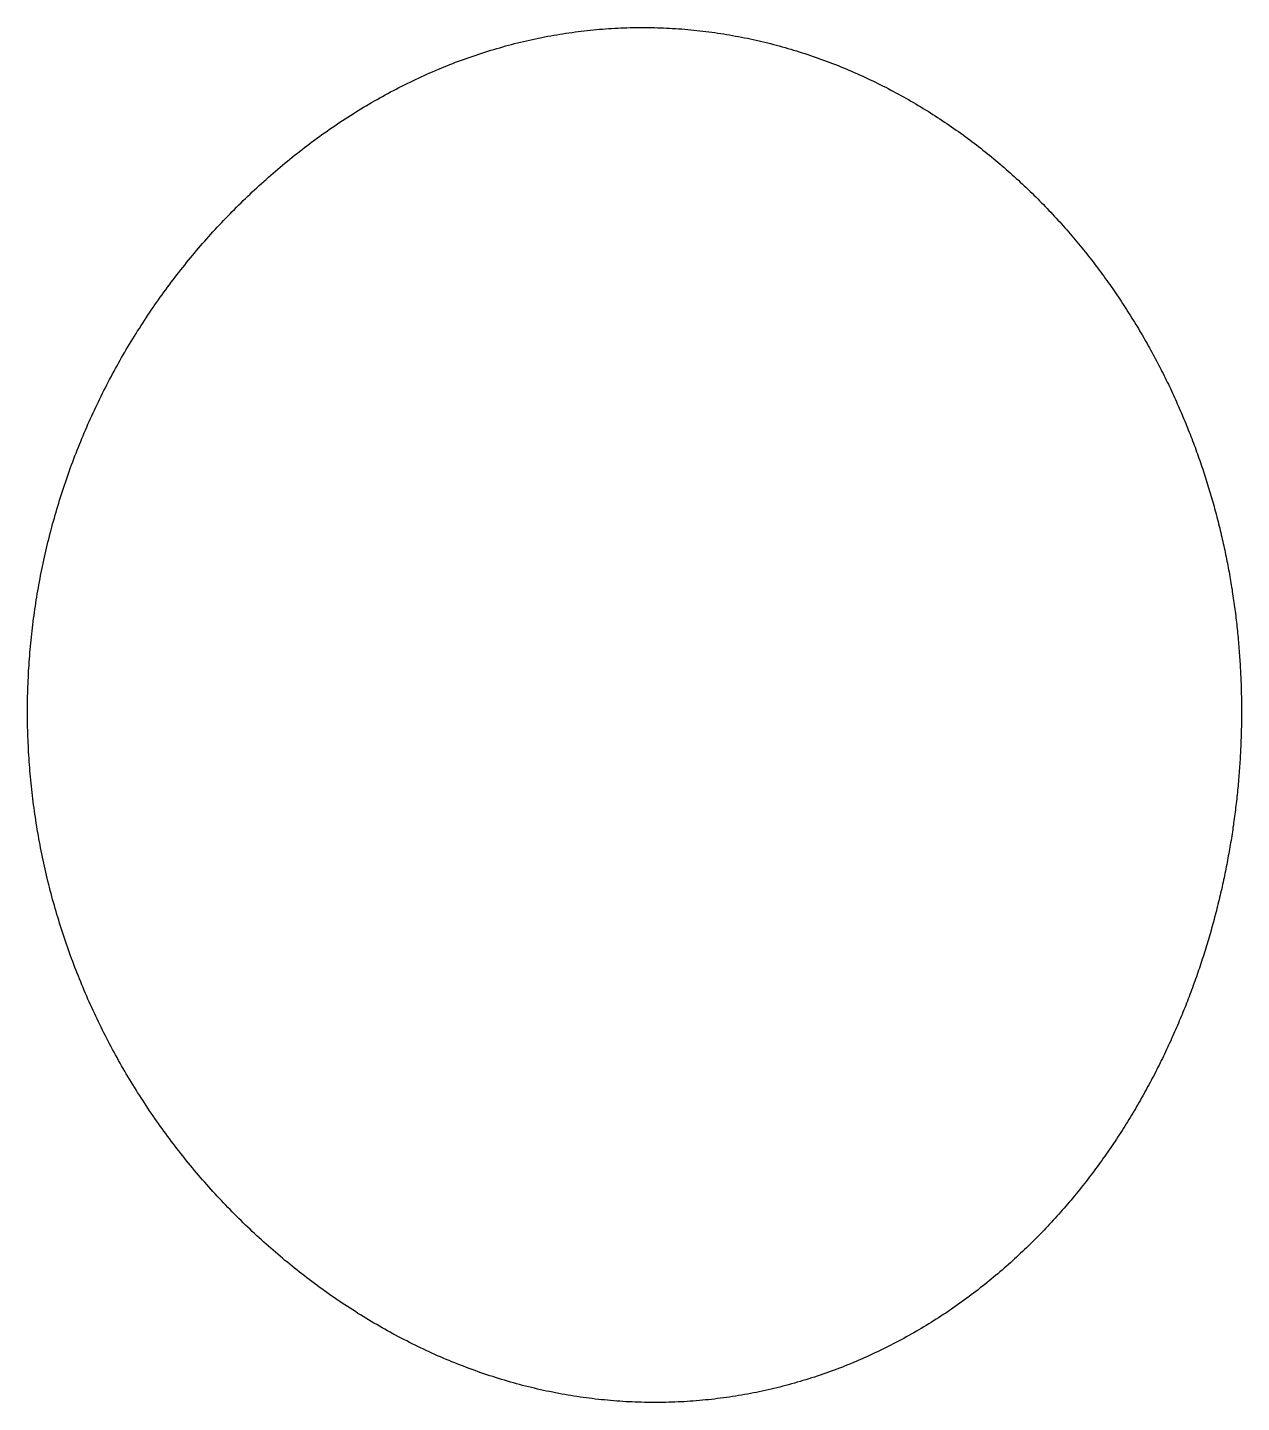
# Model space of a CAD drawing. Header units: metres. Extents: x -101 to 71, y -98 to 97.
import ezdxf

# ---------------------------------------------------------------- set-up
doc = ezdxf.new("R2010")
doc.units = ezdxf.units.M

msp = doc.modelspace()

# ---------------------------------------------------------------- linework, layer by layer
msp.add_lwpolyline([(70.6, 0), (70.6, -0.31), (70.6, -0.62), (70.59, -0.92), (70.59, -1.23), (70.59, -1.54), (70.58, -1.85), (70.58, -2.16), (70.57, -2.46), (70.56, -2.77), (70.55, -3.08), (70.55, -3.39), (70.54, -3.7), (70.52, -4), (70.51, -4.31), (70.5, -4.62), (70.49, -4.93), (70.47, -5.24), (70.46, -5.55), (70.44, -5.85), (70.43, -6.16), (70.41, -6.47), (70.39, -6.78), (70.37, -7.09), (70.35, -7.39), (70.33, -7.7), (70.31, -8.01), (70.29, -8.32), (70.26, -8.63), (70.24, -8.94), (70.21, -9.24), (70.19, -9.55), (70.16, -9.86), (70.13, -10.17), (70.11, -10.48), (70.08, -10.79), (70.05, -11.09), (70.02, -11.4), (69.98, -11.71), (69.95, -12.02), (69.92, -12.33), (69.88, -12.64), (69.85, -12.95), (69.81, -13.25), (69.77, -13.56), (69.74, -13.87), (69.7, -14.18), (69.66, -14.49), (69.62, -14.8), (69.58, -15.11), (69.54, -15.42), (69.49, -15.72), (69.45, -16.03), (69.4, -16.34), (69.36, -16.65), (69.31, -16.96), (69.26, -17.27), (69.22, -17.58), (69.17, -17.89), (69.12, -18.2), (69.07, -18.51), (69.02, -18.82), (68.96, -19.13), (68.91, -19.43), (68.86, -19.74), (68.8, -20.05), (68.74, -20.36), (68.69, -20.67), (68.63, -20.98), (68.57, -21.29), (68.51, -21.6), (68.45, -21.91), (68.39, -22.22), (68.33, -22.53), (68.26, -22.84), (68.2, -23.15), (68.13, -23.46), (68.07, -23.77), (68, -24.08), (67.93, -24.39), (67.87, -24.7), (67.8, -25.01), (67.73, -25.32), (67.65, -25.63), (67.58, -25.94), (67.51, -26.25), (67.43, -26.56), (67.36, -26.87), (67.28, -27.18), (67.21, -27.49), (67.13, -27.81), (67.05, -28.12), (66.97, -28.43), (66.89, -28.74), (66.81, -29.05), (66.72, -29.36), (66.64, -29.67), (66.56, -29.98), (66.47, -30.29), (66.38, -30.6), (66.3, -30.91), (66.21, -31.23), (66.12, -31.54), (66.03, -31.85), (65.94, -32.16), (65.84, -32.47), (65.75, -32.78), (65.66, -33.09), (65.56, -33.4), (65.46, -33.72), (65.37, -34.03), (65.27, -34.34), (65.17, -34.65), (65.07, -34.96), (64.97, -35.27), (64.86, -35.59), (64.76, -35.9), (64.66, -36.21), (64.55, -36.52), (64.44, -36.83), (64.34, -37.14), (64.23, -37.46), (64.12, -37.77), (64.01, -38.08), (63.89, -38.39), (63.78, -38.7), (63.67, -39.02), (63.55, -39.33), (63.44, -39.64), (63.32, -39.95), (63.2, -40.26), (63.08, -40.57), (62.96, -40.89), (62.84, -41.2), (62.72, -41.51), (62.59, -41.82), (62.47, -42.13), (62.34, -42.45), (62.21, -42.76), (62.08, -43.07), (61.96, -43.38), (61.82, -43.69), (61.69, -44.01), (61.56, -44.32), (61.43, -44.63), (61.29, -44.94), (61.15, -45.25), (61.02, -45.56), (60.88, -45.87), (60.74, -46.19), (60.6, -46.5), (60.45, -46.81), (60.31, -47.12), (60.17, -47.43), (60.02, -47.74), (59.87, -48.05), (59.73, -48.36), (59.58, -48.68), (59.43, -48.99), (59.27, -49.3), (59.12, -49.61), (58.97, -49.92), (58.81, -50.23), (58.65, -50.54), (58.5, -50.85), (58.34, -51.16), (58.18, -51.47), (58.01, -51.78), (57.85, -52.09), (57.69, -52.4), (57.52, -52.71), (57.35, -53.02), (57.18, -53.33), (57.02, -53.63), (56.84, -53.94), (56.67, -54.25), (56.5, -54.56), (56.32, -54.87), (56.15, -55.18), (55.97, -55.48), (55.79, -55.79), (55.61, -56.1), (55.43, -56.41), (55.25, -56.71), (55.06, -57.02), (54.88, -57.33), (54.69, -57.63), (54.5, -57.94), (54.31, -58.24), (54.12, -58.55), (53.93, -58.85), (53.73, -59.16), (53.54, -59.46), (53.34, -59.77), (53.15, -60.07), (52.95, -60.37), (52.74, -60.68), (52.54, -60.98), (52.34, -61.28), (52.13, -61.58), (51.93, -61.88), (51.72, -62.19), (51.51, -62.49), (51.3, -62.79), (51.09, -63.09), (50.87, -63.39), (50.66, -63.69), (50.44, -63.99), (50.22, -64.28), (50, -64.58), (49.78, -64.88), (49.56, -65.18), (49.34, -65.47), (49.11, -65.77), (48.88, -66.06), (48.66, -66.36), (48.43, -66.65), (48.19, -66.95), (47.96, -67.24), (47.73, -67.53), (47.49, -67.82), (47.25, -68.12), (47.01, -68.41), (46.77, -68.7), (46.53, -68.99), (46.29, -69.28), (46.04, -69.56), (45.8, -69.85), (45.55, -70.14), (45.3, -70.42), (45.05, -70.71), (44.79, -71), (44.54, -71.28), (44.28, -71.56), (44.03, -71.85), (43.77, -72.13), (43.51, -72.41), (43.25, -72.69), (42.98, -72.97), (42.72, -73.25), (42.45, -73.53), (42.18, -73.8), (41.91, -74.08), (41.64, -74.35), (41.37, -74.63), (41.09, -74.9), (40.82, -75.18), (40.54, -75.45), (40.26, -75.72), (39.98, -75.99), (39.7, -76.26), (39.41, -76.52), (39.13, -76.79), (38.84, -77.06), (38.55, -77.32), (38.26, -77.59), (37.97, -77.85), (37.68, -78.11), (37.38, -78.37), (37.09, -78.63), (36.79, -78.89), (36.49, -79.15), (36.19, -79.4), (35.88, -79.66), (35.58, -79.91), (35.27, -80.17), (34.97, -80.42), (34.66, -80.67), (34.35, -80.92), (34.03, -81.16), (33.72, -81.41), (33.41, -81.66), (33.09, -81.9), (32.77, -82.14), (32.45, -82.38), (32.13, -82.62), (31.81, -82.86), (31.48, -83.1), (31.16, -83.34), (30.83, -83.57), (30.5, -83.8), (30.17, -84.03), (29.84, -84.26), (29.51, -84.49), (29.17, -84.72), (28.84, -84.95), (28.5, -85.17), (28.16, -85.39), (27.82, -85.61), (27.48, -85.83), (27.13, -86.05), (26.79, -86.27), (26.44, -86.48), (26.09, -86.7), (25.74, -86.91), (25.39, -87.12), (25.04, -87.33), (24.69, -87.53), (24.33, -87.74), (23.98, -87.94), (23.62, -88.14), (23.26, -88.34), (22.9, -88.54), (22.54, -88.74), (22.17, -88.93), (21.81, -89.12), (21.44, -89.31), (21.08, -89.5), (20.71, -89.69), (20.34, -89.88), (19.97, -90.06), (19.59, -90.24), (19.22, -90.42), (18.84, -90.6), (18.47, -90.77), (18.09, -90.95), (17.71, -91.12), (17.33, -91.29), (16.95, -91.46), (16.57, -91.62), (16.18, -91.79), (15.8, -91.95), (15.41, -92.11), (15.03, -92.27), (14.64, -92.42), (14.25, -92.58), (13.86, -92.73), (13.47, -92.88), (13.07, -93.03), (12.68, -93.17), (12.29, -93.31), (11.89, -93.45), (11.49, -93.59), (11.09, -93.73), (10.69, -93.86), (10.29, -94), (9.89, -94.13), (9.49, -94.25), (9.09, -94.38), (8.68, -94.5), (8.28, -94.62), (7.87, -94.74), (7.47, -94.86), (7.06, -94.97), (6.65, -95.09), (6.24, -95.19), (5.83, -95.3), (5.42, -95.41), (5.01, -95.51), (4.59, -95.61), (4.18, -95.71), (3.76, -95.8), (3.35, -95.9), (2.93, -95.99), (2.52, -96.07), (2.1, -96.16), (1.68, -96.24), (1.26, -96.32), (0.84, -96.4), (0.42, -96.48), (0, -96.55), (-0.42, -96.62), (-0.84, -96.69), (-1.27, -96.76), (-1.69, -96.82), (-2.11, -96.88), (-2.54, -96.94), (-2.96, -97), (-3.39, -97.05), (-3.82, -97.1), (-4.24, -97.15), (-4.67, -97.2), (-5.1, -97.24), (-5.52, -97.28), (-5.95, -97.32), (-6.38, -97.36), (-6.81, -97.39), (-7.24, -97.42), (-7.67, -97.45), (-8.1, -97.48), (-8.53, -97.5), (-8.96, -97.52), (-9.39, -97.54), (-9.82, -97.55), (-10.25, -97.57), (-10.69, -97.58), (-11.12, -97.59), (-11.55, -97.59), (-11.98, -97.59), (-12.42, -97.59), (-12.85, -97.59), (-13.28, -97.59), (-13.71, -97.58), (-14.15, -97.57), (-14.58, -97.56), (-15.01, -97.54), (-15.45, -97.52), (-15.88, -97.5), (-16.31, -97.48), (-16.75, -97.45), (-17.18, -97.42), (-17.61, -97.39), (-18.04, -97.36), (-18.48, -97.32), (-18.91, -97.28), (-19.34, -97.24), (-19.78, -97.2), (-20.21, -97.15), (-20.64, -97.1), (-21.07, -97.05), (-21.5, -97), (-21.94, -96.94), (-22.37, -96.88), (-22.8, -96.82), (-23.23, -96.76), (-23.66, -96.69), (-24.09, -96.62), (-24.52, -96.55), (-24.95, -96.47), (-25.38, -96.4), (-25.81, -96.32), (-26.24, -96.23), (-26.66, -96.15), (-27.09, -96.06), (-27.52, -95.97), (-27.95, -95.88), (-28.37, -95.79), (-28.8, -95.69), (-29.22, -95.59), (-29.65, -95.49), (-30.07, -95.38), (-30.5, -95.28), (-30.92, -95.17), (-31.34, -95.06), (-31.77, -94.94), (-32.19, -94.82), (-32.61, -94.71), (-33.03, -94.58), (-33.45, -94.46), (-33.87, -94.33), (-34.29, -94.21), (-34.71, -94.07), (-35.12, -93.94), (-35.54, -93.81), (-35.96, -93.67), (-36.37, -93.53), (-36.79, -93.39), (-37.2, -93.24), (-37.61, -93.09), (-38.02, -92.94), (-38.44, -92.79), (-38.85, -92.64), (-39.26, -92.48), (-39.67, -92.32), (-40.07, -92.16), (-40.48, -92), (-40.89, -91.84), (-41.29, -91.67), (-41.7, -91.5), (-42.1, -91.33), (-42.51, -91.15), (-42.91, -90.98), (-43.31, -90.8), (-43.71, -90.62), (-44.11, -90.44), (-44.51, -90.25), (-44.91, -90.07), (-45.3, -89.88), (-45.7, -89.69), (-46.09, -89.49), (-46.49, -89.3), (-46.88, -89.1), (-47.27, -88.9), (-47.66, -88.7), (-48.05, -88.5), (-48.44, -88.3), (-48.83, -88.09), (-49.22, -87.88), (-49.6, -87.67), (-49.99, -87.46), (-50.37, -87.24), (-50.75, -87.03), (-51.13, -86.81), (-51.51, -86.59), (-51.89, -86.37), (-52.27, -86.14), (-52.65, -85.92), (-53.03, -85.69), (-53.4, -85.46), (-53.77, -85.23), (-54.15, -85), (-54.52, -84.76), (-54.89, -84.52), (-55.26, -84.29), (-55.63, -84.05), (-56, -83.8), (-56.36, -83.56), (-56.73, -83.31), (-57.09, -83.07), (-57.45, -82.82), (-57.82, -82.57), (-58.18, -82.32), (-58.54, -82.06), (-58.89, -81.81), (-59.25, -81.55), (-59.61, -81.29), (-59.96, -81.03), (-60.31, -80.77), (-60.67, -80.51), (-61.02, -80.24), (-61.37, -79.98), (-61.72, -79.71), (-62.06, -79.44), (-62.41, -79.17), (-62.75, -78.89), (-63.1, -78.62), (-63.44, -78.34), (-63.78, -78.07), (-64.12, -77.79), (-64.46, -77.51), (-64.8, -77.22), (-65.14, -76.94), (-65.47, -76.66), (-65.8, -76.37), (-66.14, -76.08), (-66.47, -75.79), (-66.8, -75.5), (-67.13, -75.21), (-67.45, -74.92), (-67.78, -74.62), (-68.11, -74.32), (-68.43, -74.03), (-68.75, -73.73), (-69.07, -73.43), (-69.39, -73.12), (-69.71, -72.82), (-70.03, -72.52), (-70.34, -72.21), (-70.66, -71.9), (-70.97, -71.59), (-71.28, -71.28), (-71.59, -70.97), (-71.9, -70.66), (-72.21, -70.34), (-72.52, -70.03), (-72.82, -69.71), (-73.12, -69.39), (-73.43, -69.07), (-73.73, -68.75), (-74.03, -68.43), (-74.32, -68.11), (-74.62, -67.78), (-74.92, -67.45), (-75.21, -67.13), (-75.5, -66.8), (-75.79, -66.47), (-76.08, -66.14), (-76.37, -65.8), (-76.66, -65.47), (-76.94, -65.14), (-77.22, -64.8), (-77.51, -64.46), (-77.79, -64.12), (-78.07, -63.78), (-78.34, -63.44), (-78.62, -63.1), (-78.89, -62.76), (-79.17, -62.41), (-79.44, -62.06), (-79.71, -61.72), (-79.98, -61.37), (-80.24, -61.02), (-80.51, -60.67), (-80.77, -60.32), (-81.04, -59.96), (-81.3, -59.61), (-81.56, -59.25), (-81.81, -58.9), (-82.07, -58.54), (-82.33, -58.18), (-82.58, -57.82), (-82.83, -57.46), (-83.08, -57.1), (-83.33, -56.74), (-83.57, -56.37), (-83.82, -56.01), (-84.06, -55.64), (-84.31, -55.27), (-84.55, -54.9), (-84.78, -54.54), (-85.02, -54.16), (-85.26, -53.79), (-85.49, -53.42), (-85.72, -53.05), (-85.95, -52.67), (-86.18, -52.3), (-86.41, -51.92), (-86.64, -51.54), (-86.86, -51.16), (-87.08, -50.79), (-87.3, -50.4), (-87.52, -50.02), (-87.74, -49.64), (-87.96, -49.26), (-88.17, -48.87), (-88.38, -48.49), (-88.59, -48.1), (-88.8, -47.72), (-89.01, -47.33), (-89.22, -46.94), (-89.42, -46.55), (-89.62, -46.16), (-89.82, -45.77), (-90.02, -45.37), (-90.22, -44.98), (-90.41, -44.59), (-90.61, -44.19), (-90.8, -43.8), (-90.99, -43.4), (-91.18, -43), (-91.36, -42.6), (-91.55, -42.2), (-91.73, -41.8), (-91.91, -41.4), (-92.09, -41), (-92.27, -40.6), (-92.45, -40.2), (-92.62, -39.79), (-92.8, -39.39), (-92.97, -38.98), (-93.14, -38.58), (-93.3, -38.17), (-93.47, -37.76), (-93.63, -37.36), (-93.79, -36.95), (-93.96, -36.54), (-94.11, -36.13), (-94.27, -35.72), (-94.43, -35.3), (-94.58, -34.89), (-94.73, -34.48), (-94.88, -34.07), (-95.03, -33.65), (-95.17, -33.24), (-95.32, -32.82), (-95.46, -32.4), (-95.6, -31.99), (-95.74, -31.57), (-95.88, -31.15), (-96.01, -30.73), (-96.14, -30.31), (-96.28, -29.89), (-96.4, -29.47), (-96.53, -29.05), (-96.66, -28.63), (-96.78, -28.21), (-96.9, -27.79), (-97.02, -27.36), (-97.14, -26.94), (-97.26, -26.52), (-97.37, -26.09), (-97.49, -25.67), (-97.6, -25.24), (-97.71, -24.81), (-97.81, -24.39), (-97.92, -23.96), (-98.02, -23.53), (-98.13, -23.11), (-98.23, -22.68), (-98.32, -22.25), (-98.42, -21.82), (-98.51, -21.39), (-98.61, -20.96), (-98.7, -20.53), (-98.79, -20.1), (-98.87, -19.67), (-98.96, -19.24), (-99.04, -18.8), (-99.12, -18.37), (-99.2, -17.94), (-99.28, -17.51), (-99.35, -17.07), (-99.43, -16.64), (-99.5, -16.2), (-99.57, -15.77), (-99.64, -15.34), (-99.7, -14.9), (-99.77, -14.47), (-99.83, -14.03), (-99.89, -13.59), (-99.95, -13.16), (-100, -12.72), (-100.06, -12.29), (-100.11, -11.85), (-100.16, -11.41), (-100.21, -10.97), (-100.26, -10.54), (-100.3, -10.1), (-100.35, -9.66), (-100.39, -9.22), (-100.43, -8.79), (-100.46, -8.35), (-100.5, -7.91), (-100.53, -7.47), (-100.56, -7.03), (-100.59, -6.59), (-100.62, -6.15), (-100.65, -5.72), (-100.67, -5.28), (-100.69, -4.84), (-100.71, -4.4), (-100.73, -3.96), (-100.75, -3.52), (-100.76, -3.08), (-100.77, -2.64), (-100.79, -2.2), (-100.79, -1.76), (-100.8, -1.32), (-100.81, -0.88), (-100.81, -0.44), (-100.81, 0), (-100.81, 0.44), (-100.81, 0.88), (-100.8, 1.32), (-100.79, 1.76), (-100.79, 2.2), (-100.77, 2.64), (-100.76, 3.08), (-100.75, 3.52), (-100.73, 3.96), (-100.71, 4.4), (-100.69, 4.84), (-100.67, 5.28), (-100.65, 5.72), (-100.62, 6.15), (-100.59, 6.59), (-100.56, 7.03), (-100.53, 7.47), (-100.5, 7.91), (-100.46, 8.35), (-100.43, 8.79), (-100.39, 9.22), (-100.35, 9.66), (-100.3, 10.1), (-100.26, 10.54), (-100.21, 10.97), (-100.16, 11.41), (-100.11, 11.85), (-100.06, 12.29), (-100, 12.72), (-99.95, 13.16), (-99.89, 13.59), (-99.83, 14.03), (-99.77, 14.47), (-99.7, 14.9), (-99.64, 15.34), (-99.57, 15.77), (-99.5, 16.2), (-99.43, 16.64), (-99.35, 17.07), (-99.28, 17.51), (-99.2, 17.94), (-99.12, 18.37), (-99.04, 18.8), (-98.96, 19.24), (-98.87, 19.67), (-98.79, 20.1), (-98.7, 20.53), (-98.61, 20.96), (-98.51, 21.39), (-98.42, 21.82), (-98.32, 22.25), (-98.23, 22.68), (-98.13, 23.11), (-98.02, 23.53), (-97.92, 23.96), (-97.81, 24.39), (-97.71, 24.81), (-97.6, 25.24), (-97.49, 25.67), (-97.37, 26.09), (-97.26, 26.52), (-97.14, 26.94), (-97.02, 27.36), (-96.9, 27.79), (-96.78, 28.21), (-96.66, 28.63), (-96.53, 29.05), (-96.4, 29.47), (-96.28, 29.89), (-96.14, 30.31), (-96.01, 30.73), (-95.88, 31.15), (-95.74, 31.57), (-95.6, 31.99), (-95.46, 32.4), (-95.32, 32.82), (-95.17, 33.24), (-95.03, 33.65), (-94.88, 34.07), (-94.73, 34.48), (-94.58, 34.89), (-94.43, 35.3), (-94.27, 35.72), (-94.11, 36.13), (-93.96, 36.54), (-93.79, 36.95), (-93.63, 37.36), (-93.47, 37.76), (-93.3, 38.17), (-93.14, 38.58), (-92.97, 38.98), (-92.8, 39.39), (-92.62, 39.79), (-92.45, 40.2), (-92.27, 40.6), (-92.09, 41), (-91.91, 41.4), (-91.73, 41.8), (-91.55, 42.2), (-91.36, 42.6), (-91.18, 43), (-90.99, 43.4), (-90.8, 43.8), (-90.61, 44.19), (-90.41, 44.59), (-90.22, 44.98), (-90.02, 45.37), (-89.82, 45.77), (-89.62, 46.16), (-89.42, 46.55), (-89.22, 46.94), (-89.01, 47.33), (-88.8, 47.72), (-88.59, 48.1), (-88.38, 48.49), (-88.17, 48.87), (-87.96, 49.26), (-87.74, 49.64), (-87.52, 50.02), (-87.3, 50.4), (-87.08, 50.79), (-86.86, 51.16), (-86.64, 51.54), (-86.41, 51.92), (-86.18, 52.3), (-85.95, 52.67), (-85.72, 53.05), (-85.49, 53.42), (-85.26, 53.79), (-85.02, 54.16), (-84.78, 54.54), (-84.55, 54.9), (-84.31, 55.27), (-84.06, 55.64), (-83.82, 56.01), (-83.57, 56.37), (-83.33, 56.74), (-83.08, 57.1), (-82.83, 57.46), (-82.58, 57.82), (-82.33, 58.18), (-82.07, 58.54), (-81.81, 58.9), (-81.56, 59.25), (-81.3, 59.61), (-81.04, 59.96), (-80.77, 60.32), (-80.51, 60.67), (-80.24, 61.02), (-79.98, 61.37), (-79.71, 61.72), (-79.44, 62.06), (-79.17, 62.41), (-78.89, 62.76), (-78.62, 63.1), (-78.34, 63.44), (-78.07, 63.78), (-77.79, 64.12), (-77.51, 64.46), (-77.22, 64.8), (-76.94, 65.14), (-76.66, 65.47), (-76.37, 65.8), (-76.08, 66.14), (-75.79, 66.47), (-75.5, 66.8), (-75.21, 67.13), (-74.92, 67.45), (-74.62, 67.78), (-74.32, 68.11), (-74.03, 68.43), (-73.73, 68.75), (-73.43, 69.07), (-73.12, 69.39), (-72.82, 69.71), (-72.52, 70.03), (-72.21, 70.34), (-71.9, 70.66), (-71.59, 70.97), (-71.28, 71.28), (-70.97, 71.59), (-70.66, 71.9), (-70.34, 72.21), (-70.03, 72.52), (-69.71, 72.82), (-69.39, 73.12), (-69.07, 73.43), (-68.75, 73.73), (-68.43, 74.03), (-68.11, 74.32), (-67.78, 74.62), (-67.45, 74.91), (-67.13, 75.21), (-66.8, 75.5), (-66.47, 75.79), (-66.13, 76.08), (-65.8, 76.37), (-65.47, 76.65), (-65.13, 76.94), (-64.79, 77.22), (-64.46, 77.5), (-64.12, 77.78), (-63.78, 78.06), (-63.43, 78.33), (-63.09, 78.61), (-62.75, 78.88), (-62.4, 79.15), (-62.05, 79.42), (-61.71, 79.69), (-61.36, 79.96), (-61, 80.23), (-60.65, 80.49), (-60.3, 80.75), (-59.94, 81.01), (-59.59, 81.27), (-59.23, 81.53), (-58.87, 81.78), (-58.51, 82.03), (-58.15, 82.29), (-57.79, 82.53), (-57.43, 82.78), (-57.06, 83.03), (-56.7, 83.27), (-56.33, 83.52), (-55.96, 83.76), (-55.6, 84), (-55.22, 84.23), (-54.85, 84.47), (-54.48, 84.7), (-54.11, 84.93), (-53.73, 85.16), (-53.36, 85.39), (-52.98, 85.61), (-52.6, 85.84), (-52.22, 86.06), (-51.84, 86.28), (-51.46, 86.5), (-51.08, 86.71), (-50.69, 86.93), (-50.31, 87.14), (-49.92, 87.35), (-49.54, 87.55), (-49.15, 87.76), (-48.76, 87.96), (-48.37, 88.17), (-47.98, 88.36), (-47.59, 88.56), (-47.19, 88.76), (-46.8, 88.95), (-46.4, 89.14), (-46.01, 89.33), (-45.61, 89.52), (-45.21, 89.7), (-44.81, 89.88), (-44.41, 90.06), (-44.01, 90.24), (-43.61, 90.42), (-43.21, 90.59), (-42.8, 90.76), (-42.4, 90.93), (-42, 91.09), (-41.59, 91.26), (-41.18, 91.42), (-40.77, 91.58), (-40.37, 91.74), (-39.96, 91.89), (-39.55, 92.04), (-39.13, 92.2), (-38.72, 92.34), (-38.31, 92.49), (-37.9, 92.63), (-37.48, 92.77), (-37.07, 92.91), (-36.65, 93.05), (-36.24, 93.18), (-35.82, 93.31), (-35.4, 93.44), (-34.98, 93.57), (-34.56, 93.69), (-34.14, 93.81), (-33.72, 93.93), (-33.3, 94.05), (-32.88, 94.16), (-32.46, 94.27), (-32.04, 94.38), (-31.62, 94.49), (-31.19, 94.59), (-30.77, 94.69), (-30.34, 94.79), (-29.92, 94.89), (-29.49, 94.98), (-29.07, 95.08), (-28.64, 95.16), (-28.21, 95.25), (-27.79, 95.33), (-27.36, 95.42), (-26.93, 95.49), (-26.5, 95.57), (-26.08, 95.64), (-25.65, 95.72), (-25.22, 95.78), (-24.79, 95.85), (-24.36, 95.91), (-23.93, 95.97), (-23.5, 96.03), (-23.07, 96.09), (-22.64, 96.14), (-22.21, 96.19), (-21.78, 96.24), (-21.35, 96.29), (-20.91, 96.33), (-20.48, 96.37), (-20.05, 96.41), (-19.62, 96.44), (-19.19, 96.47), (-18.76, 96.5), (-18.33, 96.53), (-17.9, 96.56), (-17.46, 96.58), (-17.03, 96.6), (-16.6, 96.61), (-16.17, 96.63), (-15.74, 96.64), (-15.31, 96.65), (-14.88, 96.66), (-14.45, 96.66), (-14.02, 96.66), (-13.58, 96.66), (-13.15, 96.66), (-12.72, 96.65), (-12.29, 96.64), (-11.86, 96.63), (-11.44, 96.62), (-11.01, 96.6), (-10.58, 96.58), (-10.15, 96.56), (-9.72, 96.54), (-9.29, 96.51), (-8.87, 96.48), (-8.44, 96.45), (-8.01, 96.41), (-7.59, 96.38), (-7.16, 96.34), (-6.73, 96.3), (-6.31, 96.25), (-5.88, 96.21), (-5.46, 96.16), (-5.04, 96.11), (-4.61, 96.05), (-4.19, 96), (-3.77, 95.94), (-3.35, 95.88), (-2.93, 95.81), (-2.51, 95.75), (-2.09, 95.68), (-1.67, 95.61), (-1.25, 95.54), (-0.83, 95.46), (-0.42, 95.38), (0, 95.3), (0.42, 95.22), (0.83, 95.14), (1.24, 95.05), (1.66, 94.96), (2.07, 94.87), (2.48, 94.78), (2.89, 94.68), (3.3, 94.58), (3.71, 94.48), (4.12, 94.38), (4.53, 94.27), (4.94, 94.17), (5.34, 94.06), (5.75, 93.94), (6.15, 93.83), (6.55, 93.71), (6.96, 93.6), (7.36, 93.48), (7.76, 93.35), (8.16, 93.23), (8.55, 93.1), (8.95, 92.97), (9.35, 92.84), (9.74, 92.71), (10.14, 92.58), (10.53, 92.44), (10.92, 92.3), (11.32, 92.16), (11.71, 92.02), (12.1, 91.87), (12.48, 91.72), (12.87, 91.58), (13.26, 91.42), (13.64, 91.27), (14.02, 91.12), (14.41, 90.96), (14.79, 90.8), (15.17, 90.64), (15.55, 90.48), (15.93, 90.32), (16.3, 90.15), (16.68, 89.98), (17.05, 89.81), (17.42, 89.64), (17.8, 89.47), (18.17, 89.29), (18.54, 89.12), (18.9, 88.94), (19.27, 88.76), (19.64, 88.58), (20, 88.39), (20.36, 88.21), (20.73, 88.02), (21.09, 87.83), (21.45, 87.64), (21.8, 87.45), (22.16, 87.26), (22.52, 87.06), (22.87, 86.87), (23.22, 86.67), (23.57, 86.47), (23.92, 86.27), (24.27, 86.07), (24.62, 85.86), (24.97, 85.66), (25.31, 85.45), (25.66, 85.24), (26, 85.03), (26.34, 84.82), (26.68, 84.61), (27.01, 84.39), (27.35, 84.18), (27.69, 83.96), (28.02, 83.74), (28.35, 83.52), (28.68, 83.3), (29.01, 83.08), (29.34, 82.86), (29.67, 82.63), (29.99, 82.41), (30.32, 82.18), (30.64, 81.95), (30.96, 81.72), (31.28, 81.49), (31.6, 81.26), (31.92, 81.02), (32.23, 80.79), (32.54, 80.55), (32.86, 80.31), (33.17, 80.08), (33.48, 79.84), (33.79, 79.6), (34.09, 79.35), (34.4, 79.11), (34.7, 78.87), (35, 78.62), (35.31, 78.38), (35.61, 78.13), (35.9, 77.88), (36.2, 77.63), (36.5, 77.38), (36.79, 77.13), (37.08, 76.88), (37.37, 76.62), (37.66, 76.37), (37.95, 76.12), (38.24, 75.86), (38.52, 75.6), (38.8, 75.34), (39.09, 75.09), (39.37, 74.83), (39.65, 74.57), (39.92, 74.3), (40.2, 74.04), (40.48, 73.78), (40.75, 73.51), (41.02, 73.25), (41.29, 72.98), (41.56, 72.72), (41.83, 72.45), (42.1, 72.18), (42.36, 71.91), (42.62, 71.64), (42.89, 71.37), (43.15, 71.1), (43.41, 70.83), (43.66, 70.56), (43.92, 70.29), (44.17, 70.01), (44.43, 69.74), (44.68, 69.46), (44.93, 69.19), (45.18, 68.91), (45.43, 68.63), (45.67, 68.35), (45.92, 68.07), (46.16, 67.8), (46.4, 67.52), (46.64, 67.24), (46.88, 66.95), (47.12, 66.67), (47.36, 66.39), (47.59, 66.11), (47.82, 65.82), (48.06, 65.54), (48.29, 65.26), (48.52, 64.97), (48.74, 64.69), (48.97, 64.4), (49.2, 64.11), (49.42, 63.83), (49.64, 63.54), (49.86, 63.25), (50.08, 62.96), (50.3, 62.67), (50.52, 62.38), (50.73, 62.09), (50.95, 61.8), (51.16, 61.51), (51.37, 61.22), (51.58, 60.93), (51.79, 60.64), (52, 60.34), (52.2, 60.05), (52.41, 59.76), (52.61, 59.46), (52.81, 59.17), (53.01, 58.88), (53.21, 58.58), (53.41, 58.29), (53.61, 57.99), (53.8, 57.69), (53.99, 57.4), (54.19, 57.1), (54.38, 56.8), (54.57, 56.51), (54.76, 56.21), (54.94, 55.91), (55.13, 55.61), (55.32, 55.32), (55.5, 55.02), (55.68, 54.72), (55.86, 54.42), (56.04, 54.12), (56.22, 53.82), (56.4, 53.52), (56.57, 53.22), (56.75, 52.92), (56.92, 52.62), (57.09, 52.31), (57.26, 52.01), (57.43, 51.71), (57.6, 51.41), (57.77, 51.11), (57.93, 50.81), (58.1, 50.5), (58.26, 50.2), (58.42, 49.9), (58.58, 49.59), (58.74, 49.29), (58.9, 48.99), (59.06, 48.68), (59.21, 48.38), (59.37, 48.08), (59.52, 47.77), (59.67, 47.47), (59.82, 47.16), (59.97, 46.86), (60.12, 46.55), (60.27, 46.25), (60.42, 45.94), (60.56, 45.64), (60.7, 45.33), (60.85, 45.02), (60.99, 44.72), (61.13, 44.41), (61.27, 44.11), (61.41, 43.8), (61.54, 43.49), (61.68, 43.19), (61.81, 42.88), (61.95, 42.57), (62.08, 42.27), (62.21, 41.96), (62.34, 41.65), (62.47, 41.35), (62.6, 41.04), (62.72, 40.73), (62.85, 40.42), (62.97, 40.12), (63.09, 39.81), (63.22, 39.5), (63.34, 39.19), (63.46, 38.89), (63.58, 38.58), (63.69, 38.27), (63.81, 37.96), (63.92, 37.65), (64.04, 37.35), (64.15, 37.04), (64.26, 36.73), (64.37, 36.42), (64.48, 36.11), (64.59, 35.8), (64.7, 35.5), (64.81, 35.19), (64.91, 34.88), (65.02, 34.57), (65.12, 34.26), (65.22, 33.95), (65.32, 33.64), (65.42, 33.34), (65.52, 33.03), (65.62, 32.72), (65.72, 32.41), (65.82, 32.1), (65.91, 31.79), (66, 31.48), (66.1, 31.17), (66.19, 30.86), (66.28, 30.56), (66.37, 30.25), (66.46, 29.94), (66.55, 29.63), (66.63, 29.32), (66.72, 29.01), (66.8, 28.7), (66.89, 28.39), (66.97, 28.08), (67.05, 27.77), (67.13, 27.46), (67.21, 27.16), (67.29, 26.85), (67.37, 26.54), (67.45, 26.23), (67.52, 25.92), (67.6, 25.61), (67.67, 25.3), (67.74, 24.99), (67.82, 24.68), (67.89, 24.37), (67.96, 24.06), (68.03, 23.76), (68.09, 23.45), (68.16, 23.14), (68.23, 22.83), (68.29, 22.52), (68.36, 22.21), (68.42, 21.9), (68.48, 21.59), (68.54, 21.28), (68.6, 20.97), (68.66, 20.67), (68.72, 20.36), (68.78, 20.05), (68.84, 19.74), (68.89, 19.43), (68.95, 19.12), (69, 18.81), (69.05, 18.5), (69.1, 18.19), (69.16, 17.88), (69.21, 17.58), (69.26, 17.27), (69.3, 16.96), (69.35, 16.65), (69.4, 16.34), (69.44, 16.03), (69.49, 15.72), (69.53, 15.41), (69.57, 15.11), (69.62, 14.8), (69.66, 14.49), (69.7, 14.18), (69.74, 13.87), (69.78, 13.56), (69.81, 13.25), (69.85, 12.95), (69.88, 12.64), (69.92, 12.33), (69.95, 12.02), (69.99, 11.71), (70.02, 11.4), (70.05, 11.09), (70.08, 10.79), (70.11, 10.48), (70.14, 10.17), (70.17, 9.86), (70.19, 9.55), (70.22, 9.24), (70.24, 8.94), (70.27, 8.63), (70.29, 8.32), (70.31, 8.01), (70.34, 7.7), (70.36, 7.39), (70.38, 7.09), (70.4, 6.78), (70.41, 6.47), (70.43, 6.16), (70.45, 5.85), (70.46, 5.55), (70.48, 5.24), (70.49, 4.93), (70.5, 4.62), (70.52, 4.31), (70.53, 4), (70.54, 3.7), (70.55, 3.39), (70.56, 3.08), (70.57, 2.77), (70.57, 2.46), (70.58, 2.16), (70.58, 1.85), (70.59, 1.54), (70.59, 1.23), (70.59, 0.92), (70.6, 0.62), (70.6, 0.31)], close=True)

doc.saveas('drawing.dxf')
